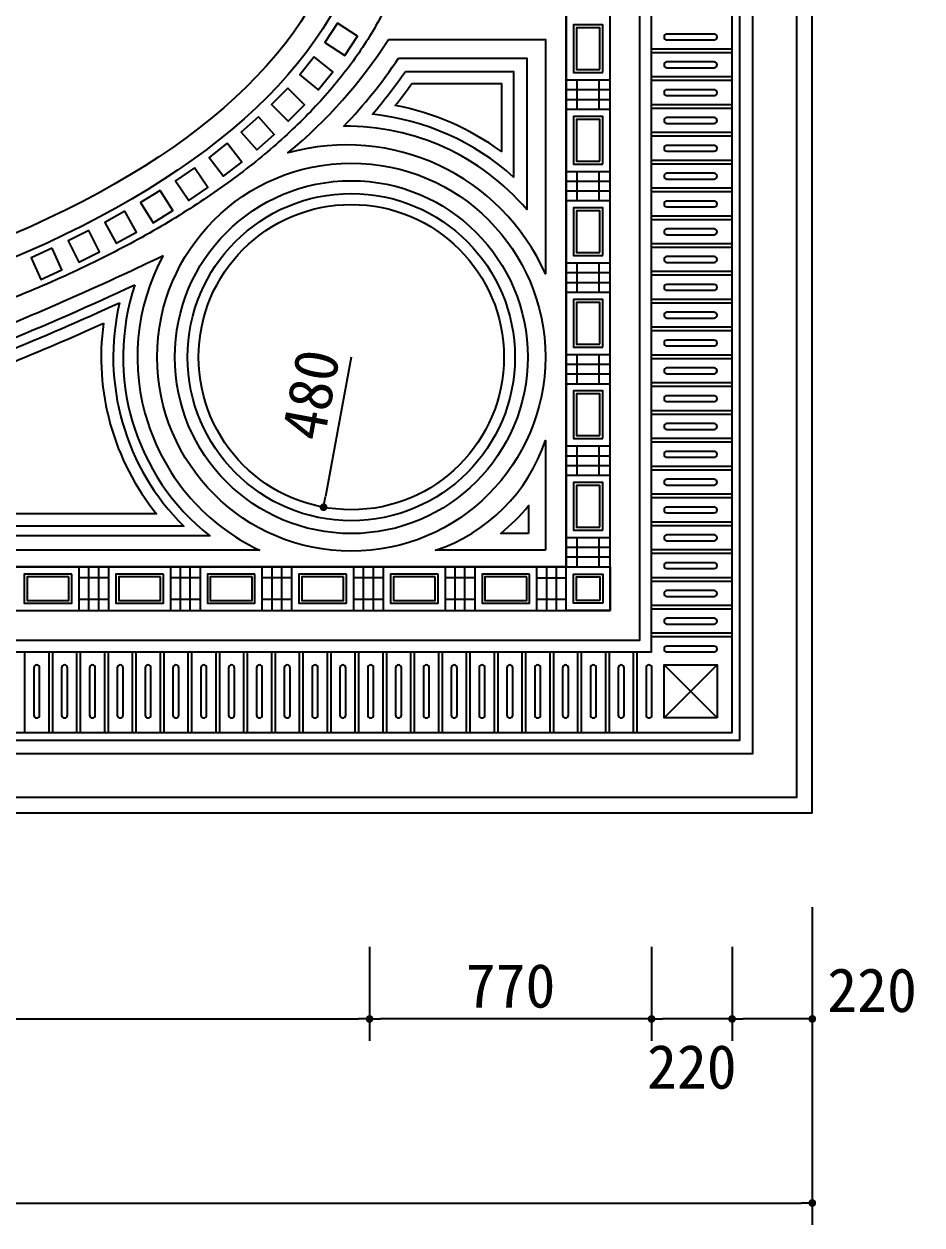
# Model space of a CAD drawing. Extents: x 341 to 10071, y 531 to 13651.
# Drawn here: x 7490 to 9943, y 1159 to 4440 of the extents above; entities that cross this region are included whole.
import ezdxf

# ---------------------------------------------------------------- set-up
doc = ezdxf.new("R2010")
doc.units = 0
doc.header["$MEASUREMENT"] = 0
doc.layers.get('0').update_dxf_attribs({"linetype": 'CONTINUOUS'})
doc.layers.get('DEFPOINTS').update_dxf_attribs({"linetype": 'CONTINUOUS'})
for name, color, linetype in [('3', 3, 'CONTINUOUS'), ('4', 4, 'CONTINUOUS'), ('7', 7, 'CONTINUOUS'), ('DIM', 3, 'CONTINUOUS')]:
    doc.layers.add(name, color=color, linetype=linetype)
doc.styles.add('HZ', font='')
doc.styles.get("Standard").update_dxf_attribs({"font": 'txt.shx', "bigfont": 'bigfont.shx'})
doc.styles.get('HZ').set_extended_font_data('仿宋_GB2312')
doc.dimstyles.get("Standard").update_dxf_attribs({"dimtxt": 0.18, "dimasz": 0.18, "dimexe": 0.18, "dimexo": 0.0625, "dimgap": 0.09, "dimtad": 0, "dimtih": 1, "dimtoh": 1, "dimdec": 4, "dimzin": 0, "dimdsep": 46, "dimtxsty": 'Standard', "dimcen": 0.09, "dimadec": 0, "dimazin": 0, "dimtfac": 1, "dimtdec": 4, "dimtofl": 0, "dimtmove": 0, "dimatfit": 3, "dimfxl": 0, "dimtolj": 1, "dimtzin": 0, "dimarcsym": 0})

# ---------------------------------------------------------------- blocks, each defined once
blk = doc.blocks.new('_DOT')
at = {"color": 0, "linetype": 'ByBlock'}
blk.add_line((-0.35, 0), (-1, 0), dxfattribs=at)
at = {"color": 0, "linetype": 'ByBlock', "const_width": 0.35}
blk.add_lwpolyline([(-0.175, 0, 1), (0.175, 0, 1)], format="xyb", close=True, dxfattribs=at)
blk = doc.blocks.new('*D17')
at = {"linetype": 'ByBlock'}
for p, q in [((16142.3, -8236), (16142.3, -8492.7)), ((21824.3, -8236), (21824.3, -8492.7)), ((16172.3, -8432.7), (21794.3, -8432.7))]:
    blk.add_line(p, q, dxfattribs=at)
at = {"layer": 'DEFPOINTS', "color": 0, "linetype": 'ByBlock'}
for p in [(16142.3, -8176), (21824.3, -8176), (21824.3, -8432.7)]:
    blk.add_point(p, dxfattribs=at)
at = {"linetype": 'ByBlock', "xscale": 30, "yscale": 30, "zscale": 30, "rotation": 180}
blk.add_blockref('_DOT', (16142.3, -8432.7), dxfattribs=at)
at = {"linetype": 'ByBlock', "xscale": 30, "yscale": 30, "zscale": 30}
blk.add_blockref('_DOT', (21824.3, -8432.7), dxfattribs=at)
at = {"linetype": 'ByBlock', "insert": (18983.3, -8342.7), "char_height": 120, "attachment_point": 5, "style": 'HZ'}
blk.add_mtext('\\A1;5680', dxfattribs=at)
blk = doc.blocks.new('*D14')
at = {"linetype": 'ByBlock'}
for p, q in [((23033.3, -8601.7), (23033.3, -9392.3)), ((14933.3, -8631.7), (14933.3, -9392.3)), ((14963.3, -9332.3), (23003.3, -9332.3))]:
    blk.add_line(p, q, dxfattribs=at)
at = {"layer": 'DEFPOINTS', "color": 0, "linetype": 'ByBlock'}
for p in [(23033.3, -8541.7), (14933.3, -8571.7), (23033.3, -9332.3)]:
    blk.add_point(p, dxfattribs=at)
at = {"linetype": 'ByBlock', "xscale": 30, "yscale": 30, "zscale": 30, "rotation": 180}
blk.add_blockref('_DOT', (14933.3, -9332.3), dxfattribs=at)
at = {"linetype": 'ByBlock', "xscale": 30, "yscale": 30, "zscale": 30}
blk.add_blockref('_DOT', (23033.3, -9332.3), dxfattribs=at)
at = {"linetype": 'ByBlock', "insert": (18983.3, -9242.3), "char_height": 120, "attachment_point": 5, "style": 'HZ'}
blk.add_mtext('\\A1;8100', dxfattribs=at)
blk = doc.blocks.new('*D13')
at = {"linetype": 'ByBlock'}
for p, q in [((21824.3, -8632.8), (21824.3, -8889.5)), ((22594.3, -8632.8), (22594.3, -8889.5)), ((22564.3, -8829.5), (21854.3, -8829.5))]:
    blk.add_line(p, q, dxfattribs=at)
at = {"layer": 'DEFPOINTS', "color": 0, "linetype": 'ByBlock'}
for p in [(21824.3, -8572.8), (22594.3, -8572.8), (21824.3, -8829.5)]:
    blk.add_point(p, dxfattribs=at)
at = {"linetype": 'ByBlock', "xscale": 30, "yscale": 30, "zscale": 30, "rotation": 180}
blk.add_blockref('_DOT', (21824.3, -8829.5), dxfattribs=at)
at = {"linetype": 'ByBlock', "xscale": 30, "yscale": 30, "zscale": 30}
blk.add_blockref('_DOT', (22594.3, -8829.5), dxfattribs=at)
at = {"linetype": 'ByBlock', "insert": (22209.3, -8739.5), "char_height": 120, "attachment_point": 5, "style": 'HZ'}
blk.add_mtext('\\A1;770', dxfattribs=at)
blk = doc.blocks.new('*D18')
at = {"linetype": 'ByBlock'}
for p, q in [((22594.3, -8632.8), (22594.3, -8889.5)), ((22814.3, -8632.8), (22814.3, -8889.5)), ((22784.3, -8829.5), (22624.3, -8829.5))]:
    blk.add_line(p, q, dxfattribs=at)
at = {"layer": 'DEFPOINTS', "color": 0, "linetype": 'ByBlock'}
for p in [(22594.3, -8572.8), (22814.3, -8572.8), (22594.3, -8829.5)]:
    blk.add_point(p, dxfattribs=at)
at = {"linetype": 'ByBlock', "xscale": 30, "yscale": 30, "zscale": 30, "rotation": 180}
blk.add_blockref('_DOT', (22594.3, -8829.5), dxfattribs=at)
at = {"linetype": 'ByBlock', "xscale": 30, "yscale": 30, "zscale": 30}
blk.add_blockref('_DOT', (22814.3, -8829.5), dxfattribs=at)
at = {"linetype": 'ByBlock', "insert": (22704.3, -8961), "char_height": 120, "attachment_point": 5, "style": 'HZ'}
blk.add_mtext('\\A1;220', dxfattribs=at)
blk = doc.blocks.new('*D33')
at = {"linetype": 'ByBlock'}
for p, q in [((9643.1, 2027.1), (9643.1, 1662.1)), ((9424.1, 1918.8), (9424.1, 1662.1)), ((9613.1, 1722.1), (9454.1, 1722.1))]:
    blk.add_line(p, q, dxfattribs=at)
at = {"layer": 'DEFPOINTS', "color": 0, "linetype": 'ByBlock'}
for p in [(9643.1, 2087.1), (9424.1, 1978.8), (9424.1, 1722.1)]:
    blk.add_point(p, dxfattribs=at)
at = {"linetype": 'ByBlock', "xscale": 30, "yscale": 30, "zscale": 30, "rotation": 180}
blk.add_blockref('_DOT', (9424.1, 1722.1), dxfattribs=at)
at = {"linetype": 'ByBlock', "xscale": 30, "yscale": 30, "zscale": 30}
blk.add_blockref('_DOT', (9643.1, 1722.1), dxfattribs=at)
at = {"linetype": 'ByBlock', "insert": (9806.3, 1800.1), "char_height": 120, "attachment_point": 5, "style": 'HZ'}
blk.add_mtext('\\A1;220', dxfattribs=at)
blk = doc.blocks.new('*D31')
at = {"linetype": 'ByBlock'}
blk.add_line((8384.1, 3530.1), (8313.9, 3149.5), dxfattribs=at)
at = {"layer": 'DEFPOINTS', "color": 0, "linetype": 'ByBlock'}
for p in [(8384.1, 3530.1), (8308.5, 3120)]:
    blk.add_point(p, dxfattribs=at)
at = {"linetype": 'ByBlock', "xscale": 30, "yscale": 30, "zscale": 30, "rotation": 259.5505325417304}
blk.add_blockref('_DOT', (8308.5, 3120), dxfattribs=at)
at = {"linetype": 'ByBlock', "insert": (8273.3, 3427.7), "char_height": 120, "attachment_point": 5, "rotation": 79.5505, "style": 'HZ'}
blk.add_mtext('\\A1;480', dxfattribs=at)

msp = doc.modelspace()

# ---------------------------------------------------------------- linework, layer by layer
at = {"layer": '3', "ltscale": 20}
for p, q in [((9424.1, 4371.6), (9204.1, 4371.6)), ((9424.1, 4361.6), (9204.1, 4361.6)), ((8971.1, 4287.6), (9091.1, 4287.6)), ((9001.1, 4207.6), (9001.1, 4287.6)), ((9061.1, 4207.6), (9061.1, 4287.6)), ((9424.1, 4295.6), (9204.1, 4295.6)), ((9424.1, 4285.6), (9204.1, 4285.6)), ((8971.1, 4260.9), (9091.1, 4260.9)), ((8971.1, 4234.3), (9091.1, 4234.3)), ((8971.1, 4207.6), (9091.1, 4207.6)), ((9424.1, 4219.6), (9204.1, 4219.6)), ((9424.1, 4209.6), (9204.1, 4209.6)), ((9424.1, 4143.6), (9204.1, 4143.6)), ((9424.1, 4133.6), (9204.1, 4133.6)), ((8971.1, 4037.6), (9091.1, 4037.6)), ((9001.1, 3957.6), (9001.1, 4037.6)), ((9061.1, 3957.6), (9061.1, 4037.6)), ((9424.1, 4067.6), (9204.1, 4067.6)), ((9424.1, 4057.6), (9204.1, 4057.6)), ((8971.1, 4010.9), (9091.1, 4010.9)), ((8971.1, 3984.3), (9091.1, 3984.3)), ((9424.1, 3991.6), (9204.1, 3991.6)), ((9424.1, 3981.6), (9204.1, 3981.6)), ((8971.1, 3957.6), (9091.1, 3957.6)), ((9424.1, 3915.6), (9204.1, 3915.6)), ((9424.1, 3905.6), (9204.1, 3905.6)), ((9424.1, 3839.6), (9204.1, 3839.6)), ((9424.1, 3829.6), (9204.1, 3829.6)), ((8971.1, 3787.6), (9091.1, 3787.6)), ((9001.1, 3707.6), (9001.1, 3787.6)), ((9061.1, 3707.6), (9061.1, 3787.6)), ((8971.1, 3760.9), (9091.1, 3760.9)), ((9424.1, 3763.6), (9204.1, 3763.6)), ((9424.1, 3753.6), (9204.1, 3753.6)), ((8971.1, 3734.3), (9091.1, 3734.3)), ((8971.1, 3707.6), (9091.1, 3707.6)), ((9424.1, 3687.6), (9204.1, 3687.6)), ((9424.1, 3677.6), (9204.1, 3677.6)), ((9424.1, 3611.6), (9204.1, 3611.6)), ((9424.1, 3601.6), (9204.1, 3601.6)), ((8971.1, 3537.6), (9091.1, 3537.6)), ((8971.1, 3510.9), (9091.1, 3510.9)), ((9001.1, 3457.6), (9001.1, 3537.6)), ((9061.1, 3457.6), (9061.1, 3537.6)), ((9424.1, 3535.6), (9204.1, 3535.6)), ((9424.1, 3525.6), (9204.1, 3525.6)), ((8971.1, 3484.3), (9091.1, 3484.3)), ((8971.1, 3457.6), (9091.1, 3457.6)), ((9424.1, 3459.6), (9204.1, 3459.6)), ((9424.1, 3449.6), (9204.1, 3449.6)), ((9424.1, 3383.6), (9204.1, 3383.6)), ((9424.1, 3373.6), (9204.1, 3373.6)), ((8971.1, 3287.6), (9091.1, 3287.6)), ((9001.1, 3207.6), (9001.1, 3287.6)), ((9061.1, 3207.6), (9061.1, 3287.6)), ((9424.1, 3307.6), (9204.1, 3307.6)), ((9424.1, 3297.6), (9204.1, 3297.6)), ((8971.1, 3260.9), (9091.1, 3260.9)), ((8971.1, 3234.3), (9091.1, 3234.3)), ((9424.1, 3231.6), (9204.1, 3231.6)), ((9424.1, 3221.6), (9204.1, 3221.6)), ((8971.1, 3207.6), (9091.1, 3207.6)), ((9424.1, 3155.6), (9204.1, 3155.6)), ((9424.1, 3145.6), (9204.1, 3145.6)), ((9424.1, 3079.6), (9204.1, 3079.6)), ((9424.1, 3069.6), (9204.1, 3069.6)), ((8971.1, 3037.6), (9091.1, 3037.6)), ((9001.1, 2957.6), (9001.1, 3037.6)), ((9061.1, 2957.6), (9061.1, 3037.6)), ((8971.1, 3010.9), (9091.1, 3010.9)), ((9424.1, 3003.6), (9204.1, 3003.6)), ((9424.1, 2993.6), (9204.1, 2993.6)), ((7641.1, 2837.6), (7641.1, 2957.6)), ((7667.8, 2837.6), (7667.8, 2957.6)), ((7694.4, 2837.6), (7694.4, 2957.6)), ((7721.1, 2957.6), (7721.1, 2837.6)), ((7891.1, 2837.6), (7891.1, 2957.6)), ((7917.8, 2837.6), (7917.8, 2957.6)), ((7944.4, 2837.6), (7944.4, 2957.6)), ((7971.1, 2957.6), (7971.1, 2837.6)), ((8141.1, 2837.6), (8141.1, 2957.6)), ((8167.8, 2837.6), (8167.8, 2957.6)), ((8194.4, 2837.6), (8194.4, 2957.6)), ((8221.1, 2957.6), (8221.1, 2837.6)), ((8391.1, 2837.6), (8391.1, 2957.6)), ((8417.8, 2837.6), (8417.8, 2957.6)), ((8444.4, 2837.6), (8444.4, 2957.6)), ((8471.1, 2957.6), (8471.1, 2837.6)), ((8641.1, 2837.6), (8641.1, 2957.6)), ((8667.8, 2837.6), (8667.8, 2957.6)), ((8694.4, 2837.6), (8694.4, 2957.6)), ((8721.1, 2957.6), (8721.1, 2837.6)), ((8891.1, 2837.6), (8891.1, 2957.6)), ((8917.8, 2837.6), (8917.8, 2957.6)), ((8944.4, 2837.6), (8944.4, 2957.6)), ((8971.1, 2984.3), (9091.1, 2984.3)), ((7721.1, 2927.6), (7641.1, 2927.6)), ((7971.1, 2927.6), (7891.1, 2927.6)), ((8221.1, 2927.6), (8141.1, 2927.6)), ((8471.1, 2927.6), (8391.1, 2927.6)), ((8721.1, 2927.6), (8641.1, 2927.6)), ((8891.1, 2927.6), (8971.1, 2927.6)), ((9424.1, 2927.6), (9204.1, 2927.6)), ((9424.1, 2917.6), (9204.1, 2917.6)), ((7721.1, 2867.6), (7641.1, 2867.6)), ((7971.1, 2867.6), (7891.1, 2867.6)), ((8221.1, 2867.6), (8141.1, 2867.6)), ((8471.1, 2867.6), (8391.1, 2867.6)), ((8721.1, 2867.6), (8641.1, 2867.6)), ((8971.1, 2867.6), (8891.1, 2867.6)), ((9424.1, 2851.6), (9204.1, 2851.6)), ((9424.1, 2841.6), (9204.1, 2841.6)), ((9424.1, 2775.6), (9204.1, 2775.6)), ((9424.1, 2765.6), (9204.1, 2765.6)), ((9383.1, 2689.3), (9238.1, 2544.3)), ((9383.1, 2544.3), (9238.1, 2689.3))]:
    msp.add_line(p, q, dxfattribs=at)
at = {"layer": '3'}
for p, q in [((7492.1, 2724.6), (7492.1, 2504.6)), ((7558.1, 2724.6), (7558.1, 2504.6)), ((7568.1, 2724.6), (7568.1, 2504.6)), ((7634.1, 2724.6), (7634.1, 2504.6)), ((7644.1, 2724.6), (7644.1, 2504.6)), ((7710.1, 2724.6), (7710.1, 2504.6)), ((7720.1, 2724.6), (7720.1, 2504.6)), ((7786.1, 2724.6), (7786.1, 2504.6)), ((7796.1, 2724.6), (7796.1, 2504.6)), ((7862.1, 2724.6), (7862.1, 2504.6)), ((7872.1, 2724.6), (7872.1, 2504.6)), ((7938.1, 2724.6), (7938.1, 2504.6)), ((7948.1, 2724.6), (7948.1, 2504.6)), ((8014.1, 2724.6), (8014.1, 2504.6)), ((8024.1, 2724.6), (8024.1, 2504.6)), ((8090.1, 2724.6), (8090.1, 2504.6)), ((8100.1, 2724.6), (8100.1, 2504.6)), ((8166.1, 2724.6), (8166.1, 2504.6)), ((8176.1, 2724.6), (8176.1, 2504.6)), ((8242.1, 2724.6), (8242.1, 2504.6)), ((8252.1, 2724.6), (8252.1, 2504.6)), ((8318.1, 2724.6), (8318.1, 2504.6)), ((8328.1, 2724.6), (8328.1, 2504.6)), ((8394.1, 2724.6), (8394.1, 2504.6)), ((8404.1, 2724.6), (8404.1, 2504.6)), ((8470.1, 2724.6), (8470.1, 2504.6)), ((8480.1, 2724.6), (8480.1, 2504.6)), ((8546.1, 2724.6), (8546.1, 2504.6)), ((8556.1, 2724.6), (8556.1, 2504.6)), ((8622.1, 2724.6), (8622.1, 2504.6)), ((8632.1, 2724.6), (8632.1, 2504.6)), ((8698.1, 2724.6), (8698.1, 2504.6)), ((8708.1, 2724.6), (8708.1, 2504.6)), ((8774.1, 2724.6), (8774.1, 2504.6)), ((8784.1, 2724.6), (8784.1, 2504.6)), ((8850.1, 2724.6), (8850.1, 2504.6)), ((8860.1, 2724.6), (8860.1, 2504.6)), ((8926.1, 2724.6), (8926.1, 2504.6)), ((8936.1, 2724.6), (8936.1, 2504.6)), ((9002.1, 2724.6), (9002.1, 2504.6)), ((9012.1, 2724.6), (9012.1, 2504.6)), ((9078.1, 2724.6), (9078.1, 2504.6)), ((9088.1, 2724.6), (9088.1, 2504.6)), ((9154.1, 2724.6), (9154.1, 2504.6)), ((9164.1, 2724.6), (9164.1, 2504.6))]:
    msp.add_line(p, q, dxfattribs=at)
at = {"layer": '3', "ltscale": 20}
for points in [[(1741.1, 4835.6), (1741.1, 2483.6), (9445.1, 2483.6), (9445.1, 4835.6), (9445.1, 7187.6), (1741.1, 7187.6)], [(2014.1, 4835.6), (2014.1, 2756.6), (9172.1, 2756.6), (9172.1, 4835.6), (9172.1, 6914.6), (2014.1, 6914.6)], [(9071.1, 4307.6), (9071.1, 4437.6), (8991.1, 4437.6), (8991.1, 4307.6)], [(9063.1, 4315.6), (9063.1, 4429.6), (8999.1, 4429.6), (8999.1, 4315.6)], [(9071.1, 4057.6), (9071.1, 4187.6), (8991.1, 4187.6), (8991.1, 4057.6)], [(9063.1, 4065.6), (9063.1, 4179.6), (8999.1, 4179.6), (8999.1, 4065.6)], [(9071.1, 3807.6), (9071.1, 3937.6), (8991.1, 3937.6), (8991.1, 3807.6)], [(9063.1, 3815.6), (9063.1, 3929.6), (8999.1, 3929.6), (8999.1, 3815.6)], [(9071.1, 3557.6), (9071.1, 3687.6), (8991.1, 3687.6), (8991.1, 3557.6)], [(9063.1, 3565.6), (9063.1, 3679.6), (8999.1, 3679.6), (8999.1, 3565.6)], [(9071.1, 3307.6), (9071.1, 3437.6), (8991.1, 3437.6), (8991.1, 3307.6)], [(9063.1, 3315.6), (9063.1, 3429.6), (8999.1, 3429.6), (8999.1, 3315.6)], [(9071.1, 3057.6), (9071.1, 3187.6), (8991.1, 3187.6), (8991.1, 3057.6)], [(9063.1, 3065.6), (9063.1, 3179.6), (8999.1, 3179.6), (8999.1, 3065.6)], [(7621.1, 2937.6), (7491.1, 2937.6), (7491.1, 2857.6), (7621.1, 2857.6)], [(7613.1, 2929.6), (7499.1, 2929.6), (7499.1, 2865.6), (7613.1, 2865.6)], [(7871.1, 2937.6), (7741.1, 2937.6), (7741.1, 2857.6), (7871.1, 2857.6)], [(7863.1, 2929.6), (7749.1, 2929.6), (7749.1, 2865.6), (7863.1, 2865.6)], [(8121.1, 2937.6), (7991.1, 2937.6), (7991.1, 2857.6), (8121.1, 2857.6)], [(8113.1, 2929.6), (7999.1, 2929.6), (7999.1, 2865.6), (8113.1, 2865.6)], [(8371.1, 2937.6), (8241.1, 2937.6), (8241.1, 2857.6), (8371.1, 2857.6)], [(8363.1, 2929.6), (8249.1, 2929.6), (8249.1, 2865.6), (8363.1, 2865.6)], [(8621.1, 2937.6), (8491.1, 2937.6), (8491.1, 2857.6), (8621.1, 2857.6)], [(8613.1, 2929.6), (8499.1, 2929.6), (8499.1, 2865.6), (8613.1, 2865.6)], [(8871.1, 2937.6), (8741.1, 2937.6), (8741.1, 2857.6), (8871.1, 2857.6)], [(8863.1, 2929.6), (8749.1, 2929.6), (8749.1, 2865.6), (8863.1, 2865.6)]]:
    msp.add_lwpolyline(points, close=True, dxfattribs=at)
at = {"layer": '3'}
for points in [[(8346.6, 4442.7), (8312.2, 4389.9), (8366.7, 4354.4), (8401.1, 4407.2)], [(8283, 4350.6), (8243.3, 4301.7), (8293.7, 4260.7), (8333.4, 4309.6)], [(8210.7, 4265), (8166.2, 4220.5), (8212.1, 4174.5), (8256.7, 4219.1)], [(8130.7, 4186.6), (8083.5, 4145), (8126.4, 4096.2), (8173.7, 4137.9)], [(8045.3, 4114.2), (7995.7, 4075.5), (8035.6, 4024.2), (8085.3, 4063)], [(7955.6, 4047.3), (7903.7, 4011.6), (7940.6, 3958.1), (7992.5, 3993.8)], [(7862.3, 3985.6), (7808.7, 3952.6), (7842.7, 3897.3), (7896.4, 3930.3)], [(7766.1, 3928.7), (7711, 3898.3), (7742.4, 3841.4), (7797.6, 3871.8)], [(7667.6, 3876.2), (7611.2, 3848.1), (7640.3, 3789.9), (7696.6, 3818.1)], [(7567.1, 3827.8), (7509.7, 3801.8), (7536.5, 3742.6), (7593.9, 3768.6)], [(8971.1, 2957.6), (9091.1, 2957.6), (9091.1, 2837.6), (8971.1, 2837.6)], [(9071.1, 2857.6), (8991.1, 2857.6), (8991.1, 2937.6), (9071.1, 2937.6)], [(9063.1, 2865.6), (8999.1, 2865.6), (8999.1, 2929.6), (9063.1, 2929.6)]]:
    msp.add_lwpolyline(points, close=True, dxfattribs=at)
at = {"layer": '3', "ltscale": 20}
for points in [[(9375.1, 4412.6), (9246.1, 4412.6, 1), (9246.1, 4396.6), (9375.1, 4396.6, 1)], [(8513.1, 4346.6), (8863.1, 4346.6), (8863.1, 3933.5, 0.223228), (8364, 4160.9, 0.042414)], [(9375.1, 4336.6), (9246.1, 4336.6, 1), (9246.1, 4320.6), (9375.1, 4320.6, 1)], [(8532.1, 4310.6), (8827.1, 4310.6), (8827.1, 4022.1, 0.158728), (8441.8, 4193.4, 0.025679)], [(9375.1, 4260.6), (9246.1, 4260.6, 1), (9246.1, 4244.6), (9375.1, 4244.6, 1)], [(9375.1, 4184.6), (9246.1, 4184.6, 1), (9246.1, 4168.6), (9375.1, 4168.6, 1)], [(9375.1, 4108.6), (9246.1, 4108.6, 1), (9246.1, 4092.6), (9375.1, 4092.6, 1)], [(9375.1, 4032.6), (9246.1, 4032.6, 1), (9246.1, 4016.6), (9375.1, 4016.6, 1)], [(9375.1, 3956.6), (9246.1, 3956.6, 1), (9246.1, 3940.6), (9375.1, 3940.6, 1)], [(9375.1, 3880.6), (9246.1, 3880.6, 1), (9246.1, 3864.6), (9375.1, 3864.6, 1)], [(9375.1, 3804.6), (9246.1, 3804.6, 1), (9246.1, 3788.6), (9375.1, 3788.6, 1)], [(7793.4, 3728, 0.31606), (7997.4, 3041.6), (6070.1, 3041.6), (6070.1, 3288.8, 0.044831), (6650.1, 3349.5, 0.03981), (7424.3, 3566.5, 0.012265)], [(9375.1, 3728.6), (9246.1, 3728.6, 1), (9246.1, 3712.6), (9375.1, 3712.6, 1)], [(7751.3, 3678.8, 0.260755), (7926.4, 3068.6), (6097.1, 3068.6), (6097.1, 3262.3, 0.042803), (6655.3, 3323, 0.039834), (7434.1, 3541.4, 0.010492)], [(9375.1, 3652.6), (9246.1, 3652.6, 1), (9246.1, 3636.6), (9375.1, 3636.6, 1)], [(9375.1, 3576.6), (9246.1, 3576.6, 1), (9246.1, 3560.6), (9375.1, 3560.6, 1)], [(9375.1, 3500.6), (9246.1, 3500.6, 1), (9246.1, 3484.6), (9375.1, 3484.6, 1)], [(9375.1, 3424.6), (9246.1, 3424.6, 1), (9246.1, 3408.6), (9375.1, 3408.6, 1)], [(9375.1, 3348.6), (9246.1, 3348.6, 1), (9246.1, 3332.6), (9375.1, 3332.6, 1)], [(9375.1, 3272.6), (9246.1, 3272.6, 1), (9246.1, 3256.6), (9375.1, 3256.6, 1)], [(9375.1, 3196.6), (9246.1, 3196.6, 1), (9246.1, 3180.6), (9375.1, 3180.6, 1)], [(9375.1, 3120.6), (9246.1, 3120.6, 1), (9246.1, 3104.6), (9375.1, 3104.6, 1)], [(9375.1, 3044.6), (9246.1, 3044.6, 1), (9246.1, 3028.6), (9375.1, 3028.6, 1)], [(9375.1, 2968.6), (9246.1, 2968.6, 1), (9246.1, 2952.6), (9375.1, 2952.6, 1)], [(9375.1, 2892.6), (9246.1, 2892.6, 1), (9246.1, 2876.6), (9375.1, 2876.6, 1)], [(9375.1, 2816.6), (9246.1, 2816.6, 1), (9246.1, 2800.6), (9375.1, 2800.6, 1)], [(9375.1, 2740.6), (9246.1, 2740.6, 1), (9246.1, 2724.6), (9375.1, 2724.6, 1)], [(7533.1, 2552.3), (7533.1, 2681.3, 1), (7517.1, 2681.3), (7517.1, 2552.3, 1)], [(7609.1, 2552.3), (7609.1, 2681.3, 1), (7593.1, 2681.3), (7593.1, 2552.3, 1)], [(7685.1, 2552.3), (7685.1, 2681.3, 1), (7669.1, 2681.3), (7669.1, 2552.3, 1)], [(7761.1, 2552.3), (7761.1, 2681.3, 1), (7745.1, 2681.3), (7745.1, 2552.3, 1)], [(7837.1, 2552.3), (7837.1, 2681.3, 1), (7821.1, 2681.3), (7821.1, 2552.3, 1)], [(7913.1, 2552.3), (7913.1, 2681.3, 1), (7897.1, 2681.3), (7897.1, 2552.3, 1)], [(7989.1, 2552.3), (7989.1, 2681.3, 1), (7973.1, 2681.3), (7973.1, 2552.3, 1)], [(8065.1, 2552.3), (8065.1, 2681.3, 1), (8049.1, 2681.3), (8049.1, 2552.3, 1)], [(8141.1, 2552.3), (8141.1, 2681.3, 1), (8125.1, 2681.3), (8125.1, 2552.3, 1)], [(8217.1, 2552.3), (8217.1, 2681.3, 1), (8201.1, 2681.3), (8201.1, 2552.3, 1)], [(8293.1, 2552.3), (8293.1, 2681.3, 1), (8277.1, 2681.3), (8277.1, 2552.3, 1)], [(8369.1, 2552.3), (8369.1, 2681.3, 1), (8353.1, 2681.3), (8353.1, 2552.3, 1)], [(8445.1, 2552.3), (8445.1, 2681.3, 1), (8429.1, 2681.3), (8429.1, 2552.3, 1)], [(8521.1, 2552.3), (8521.1, 2681.3, 1), (8505.1, 2681.3), (8505.1, 2552.3, 1)], [(8597.1, 2552.3), (8597.1, 2681.3, 1), (8581.1, 2681.3), (8581.1, 2552.3, 1)], [(8673.1, 2552.3), (8673.1, 2681.3, 1), (8657.1, 2681.3), (8657.1, 2552.3, 1)], [(8749.1, 2552.3), (8749.1, 2681.3, 1), (8733.1, 2681.3), (8733.1, 2552.3, 1)], [(8825.1, 2552.3), (8825.1, 2681.3, 1), (8809.1, 2681.3), (8809.1, 2552.3, 1)], [(8901.1, 2552.3), (8901.1, 2681.3, 1), (8885.1, 2681.3), (8885.1, 2552.3, 1)], [(8977.1, 2552.3), (8977.1, 2681.3, 1), (8961.1, 2681.3), (8961.1, 2552.3, 1)], [(9053.1, 2552.3), (9053.1, 2681.3, 1), (9037.1, 2681.3), (9037.1, 2552.3, 1)], [(9129.1, 2552.3), (9129.1, 2681.3, 1), (9113.1, 2681.3), (9113.1, 2552.3, 1)], [(9205.1, 2552.3), (9205.1, 2681.3, 1), (9189.1, 2681.3), (9189.1, 2552.3, 1)]]:
    msp.add_lwpolyline(points, format="xyb", close=True, dxfattribs=at)
for radius in [482, 447]:
    msp.add_circle((8384.1, 3530.1), radius, dxfattribs=at)
at = {"layer": '3', "extrusion": (0, 0, -1)}
msp.add_ellipse((5593.1, 4835.6), major_axis=(-2778, 0), ratio=0.471562, start_param=3.141593, end_param=6.283185, dxfattribs=at)
at = {"layer": '3', "ltscale": 20}
for p in [(9001.1, 4260.9), (9001.1, 4010.9), (9001.1, 3760.9), (9001.1, 3510.9), (9001.1, 3260.9), (9001.1, 3010.9), (9001.1, 2984.3), (7667.8, 2867.6), (7694.4, 2867.6), (7917.8, 2867.6), (7944.4, 2867.6), (8167.8, 2867.6), (8194.4, 2867.6), (8417.8, 2867.6), (8444.4, 2867.6), (8667.8, 2867.6), (8694.4, 2867.6), (8917.8, 2867.6), (8944.4, 2867.6)]:
    msp.add_point(p, dxfattribs=at)
at = {"layer": '4', "ltscale": 20}
msp.add_lwpolyline([(1543.1, 4835.6), (1543.1, 2285.6), (9643.1, 2285.6), (9643.1, 4835.6), (9643.1, 7385.6), (1543.1, 7385.6)], close=True, dxfattribs=at)
for points in [[(8549.3, 4277.6), (8794.1, 4277.6), (8794.1, 4091.5, 0.112053), (8504.3, 4217.5, 0.01272)], [(7707.4, 3622.6, 0.206371), (7852.2, 3101.6), (6130.1, 3101.6), (6130.1, 3230.2, 0.040368), (6661.6, 3290.6, 0.039862), (7446, 3510.6, 0.008594)], [(8868.1, 3048.6), (8792.3, 3048.6, 0.051795), (8868.1, 3124.4)]]:
    msp.add_lwpolyline(points, format="xyb", close=True, dxfattribs=at)
msp.add_circle((8384.1, 3530.1), 417, dxfattribs=at)
at = {"layer": '7', "ltscale": 20}
for points in [[(1585.1, 4835.6), (1585.1, 2327.6), (9601.1, 2327.6), (9601.1, 4835.6), (9601.1, 7343.6), (1585.1, 7343.6)], [(1705.1, 4835.6), (1705.1, 2447.6), (9481.1, 2447.6), (9481.1, 4835.6), (9481.1, 7223.6), (1705.1, 7223.6)], [(1762.1, 4835.6), (1762.1, 2504.6), (9424.1, 2504.6), (9424.1, 4835.6), (9424.1, 7166.6), (1762.1, 7166.6)], [(1982.1, 4835.6), (1982.1, 2724.6), (9204.1, 2724.6), (9204.1, 4835.6), (9204.1, 6946.6), (1982.1, 6946.6)], [(2095.1, 4835.6), (2095.1, 2837.6), (9091.1, 2837.6), (9091.1, 4835.6), (9091.1, 6833.6), (2095.1, 6833.6)], [(9383.1, 2544.3), (9238.1, 2544.3), (9238.1, 2689.3), (9383.1, 2689.3)]]:
    msp.add_lwpolyline(points, close=True, dxfattribs=at)
for points in [[(8971.1, 4527.6), (8971.1, 2957.6), (5901.1, 2957.6)], [(5971.1, 2957.6), (8971.1, 2957.6), (8971.1, 4527.6)]]:
    msp.add_lwpolyline(points, dxfattribs=at)
for points in [[(8485.6, 4397.6), (8914.1, 4397.6), (8914.1, 3757.6, 0.372296), (8211.1, 4087.9, 0.0768)], [(7870.3, 3807.7, 0.429472), (8133.5, 3002.6), (6031.1, 3002.6), (6031.1, 3327.4, 0.047822), (6642.6, 3387.7, 0.039777), (7410.2, 3602.9, 0.015408)], [(8914.1, 3002.6), (8614.1, 3002.6, 0.236817), (8914.1, 3302.6)]]:
    msp.add_lwpolyline(points, format="xyb", close=True, dxfattribs=at)
msp.add_circle((8384.1, 3530.1), 530, dxfattribs=at)
at = {"layer": '7', "ltscale": 20, "extrusion": (0, 0, -1)}
msp.add_ellipse((5593.1, 4835.6), major_axis=(-2841, 0), ratio=0.483281, start_param=3.141593, end_param=6.283185, dxfattribs=at)
at = {"layer": '7', "ltscale": 20}
msp.add_open_spline([(8563.1, 4835.6), (8563.1, 4831.5), (8563.1, 4827.5), (8562.3, 4781.5), (8558, 4739.6), (8542.2, 4656.1), (8530.7, 4614.5), (8500.6, 4532.1), (8482, 4491.3), (8437.9, 4410.5), (8412.4, 4370.6), (8354.6, 4292.1), (8322.3, 4253.4), (8251.3, 4177.7), (8212.6, 4140.6), (8128.9, 4068.2), (8084, 4032.9), (7988.2, 3964.3), (7937.4, 3931), (7830.2, 3866.7), (7773.8, 3835.7), (7656.1, 3776.2), (7594.6, 3747.6), (7467.1, 3693.3), (7400.9, 3667.5), (7264.5, 3618.7), (7194.2, 3595.7), (7049.9, 3552.9), (6976, 3532.9), (6824.9, 3496.3), (6747.7, 3479.6), (6590.9, 3449.4), (6511.2, 3435.9), (6349.7, 3412.5), (6268, 3402.4), (6103.1, 3385.8), (6019.9, 3379.3), (5852.7, 3369.6), (5768.8, 3366.6), (5600.6, 3364), (5516.3, 3364.5), (5348.3, 3369), (5264.5, 3373), (5097.8, 3384.6), (5015, 3392.1), (4850.9, 3410.6), (4769.7, 3421.6), (4609.4, 3446.9), (4530.3, 3461.3), (4374.9, 3493.2), (4298.6, 3510.9), (4149.3, 3549.2), (4076.2, 3570), (3934, 3614.5), (3864.8, 3638.3), (3730.7, 3688.6), (3665.9, 3715.2), (3540.9, 3771), (3480.8, 3800.3), (3365.9, 3861.1), (3311, 3892.8), (3206.9, 3958.3), (3157.6, 3992.2), (3065.1, 4061.9), (3021.8, 4097.7), (2941.6, 4171.1), (2904.6, 4208.6), (2837.2, 4285.2), (2806.7, 4324.2), (2752.7, 4403.4), (2729, 4443.6), (2688.7, 4524.9), (2672.1, 4566), (2645.9, 4648.7), (2636.4, 4690.4), (2625.5, 4766.6), (2623.1, 4801.1), (2623.1, 4835.6)], degree=3, knots=[3.141593, 3.141593, 3.141593, 3.141593, 3.149862, 3.149862, 3.234954, 3.234954, 3.320046, 3.320046, 3.405138, 3.405138, 3.49023, 3.49023, 3.575322, 3.575322, 3.660414, 3.660414, 3.745506, 3.745506, 3.830598, 3.830598, 3.91569, 3.91569, 4.000782, 4.000782, 4.085874, 4.085874, 4.170966, 4.170966, 4.256058, 4.256058, 4.34115, 4.34115, 4.426242, 4.426242, 4.511334, 4.511334, 4.596426, 4.596426, 4.681519, 4.681519, 4.766611, 4.766611, 4.851703, 4.851703, 4.936795, 4.936795, 5.021887, 5.021887, 5.106979, 5.106979, 5.192071, 5.192071, 5.277163, 5.277163, 5.362255, 5.362255, 5.447347, 5.447347, 5.532439, 5.532439, 5.617531, 5.617531, 5.702623, 5.702623, 5.787715, 5.787715, 5.872807, 5.872807, 5.957899, 5.957899, 6.042991, 6.042991, 6.128083, 6.128083, 6.213175, 6.213175, 6.283185, 6.283185, 6.283185, 6.283185], dxfattribs=at)

# ---------------------------------------------------------------- dimensions: what is measured, and where the dimension line sits
at = {"layer": 'DIM'}
dim = msp.add_radius_dim(center=(8384.1, 3530.1), mpoint=(8308.5, 3120), text='480', dimstyle='Standard', override={"dimscale": 60, "dimtxt": 2, "dimasz": 0.5, "dimexe": 1, "dimexo": 1, "dimgap": 0.5, "dimtad": 1, "dimtih": 0, "dimtoh": 0, "dimdec": 0, "dimzin": 9, "dimtxsty": 'HZ', "dimblk1": 'DOT', "dimblk2": 'DOT', "dimsah": 1, "dimcen": 0, "dimclrd": 256, "dimclre": 256, "dimclrt": 256, "dimtfac": 0.5, "dimtdec": 0, "dimtofl": 1, "dimtmove": 2, "dimtzin": 2}, dxfattribs=at)
dim.commit()
dim.dimension.update_dxf_attribs({"geometry": '*D31', "text_midpoint": (8273.3, 3427.7), "dimtype": 132})
at = {"layer": 'DIM', "ltscale": 20}
dim = msp.add_linear_dim(base=(9424.1, 1722.1), p1=(9643.1, 2087.1), p2=(9424.1, 1978.8), text='220', dimstyle='Standard', override={"dimscale": 60, "dimtxt": 2, "dimasz": 0.5, "dimexe": 1, "dimexo": 1, "dimgap": 0.5, "dimtad": 1, "dimtih": 0, "dimtoh": 0, "dimdec": 0, "dimzin": 9, "dimtxsty": 'HZ', "dimblk1": 'DOT', "dimblk2": 'DOT', "dimsah": 1, "dimcen": 0, "dimclrd": 256, "dimclre": 256, "dimclrt": 256, "dimtfac": 0.5, "dimtdec": 0, "dimtofl": 1, "dimtmove": 2, "dimtzin": 2}, dxfattribs=at)
dim.commit()
dim.dimension.update_dxf_attribs({"geometry": '*D33', "text_midpoint": (9806.3, 1800.1), "dimtype": 128})
for base, p1, p2, picture, middle in [((9643.1, 1219.3), (1543.1, 1979.9), (9643.1, 2009.9), '*D14', (5593.1, 1309.3)), ((8434.1, 1722.1), (9204.1, 1978.8), (8434.1, 1978.8), '*D13', (8819.1, 1812.1))]:
    dim = msp.add_linear_dim(base=base, p1=p1, p2=p2, dimstyle='Standard', override={"dimscale": 60, "dimtxt": 2, "dimasz": 0.5, "dimexe": 1, "dimexo": 1, "dimgap": 0.5, "dimtad": 1, "dimtih": 0, "dimtoh": 0, "dimdec": 0, "dimzin": 9, "dimtxsty": 'HZ', "dimblk1": 'DOT', "dimblk2": 'DOT', "dimsah": 1, "dimcen": 0, "dimclrd": 256, "dimclre": 256, "dimclrt": 256, "dimtfac": 0.5, "dimtdec": 0, "dimtofl": 1, "dimtmove": 2, "dimtzin": 2}, dxfattribs=at)
    dim.commit()
    dim.dimension.update_dxf_attribs({"geometry": picture, "text_midpoint": middle, "insert": (-13390.2, 10551.6)})
dim = msp.add_linear_dim(base=(8434.1, 1722.1), p1=(2752.1, 1978.8), p2=(8434.1, 1978.8), text='5680', dimstyle='Standard', override={"dimscale": 60, "dimtxt": 2, "dimasz": 0.5, "dimexe": 1, "dimexo": 1, "dimgap": 0.5, "dimtad": 1, "dimtih": 0, "dimtoh": 0, "dimdec": 0, "dimzin": 9, "dimtxsty": 'HZ', "dimblk1": 'DOT', "dimblk2": 'DOT', "dimsah": 1, "dimcen": 0, "dimclrd": 256, "dimclre": 256, "dimclrt": 256, "dimtfac": 0.5, "dimtdec": 0, "dimtofl": 1, "dimtmove": 2, "dimtzin": 2}, dxfattribs=at)
dim.commit()
dim.dimension.update_dxf_attribs({"geometry": '*D17', "text_midpoint": (5593.1, 1812.1), "insert": (-13390.2, 10154.8)})
dim = msp.add_linear_dim(base=(9204.1, 1722.1), p1=(9424.1, 1978.8), p2=(9204.1, 1978.8), dimstyle='Standard', override={"dimscale": 60, "dimtxt": 2, "dimasz": 0.5, "dimexe": 1, "dimexo": 1, "dimgap": 0.5, "dimtad": 1, "dimtih": 0, "dimtoh": 0, "dimdec": 0, "dimzin": 9, "dimtxsty": 'HZ', "dimblk1": 'DOT', "dimblk2": 'DOT', "dimsah": 1, "dimcen": 0, "dimclrd": 256, "dimclre": 256, "dimclrt": 256, "dimtfac": 0.5, "dimtdec": 0, "dimtofl": 1, "dimtmove": 2, "dimtzin": 2}, dxfattribs=at)
dim.commit()
dim.dimension.update_dxf_attribs({"geometry": '*D18', "text_midpoint": (9314.1, 1590.6), "dimtype": 128, "insert": (-13390.2, 10551.6)})

doc.saveas('drawing.dxf')
